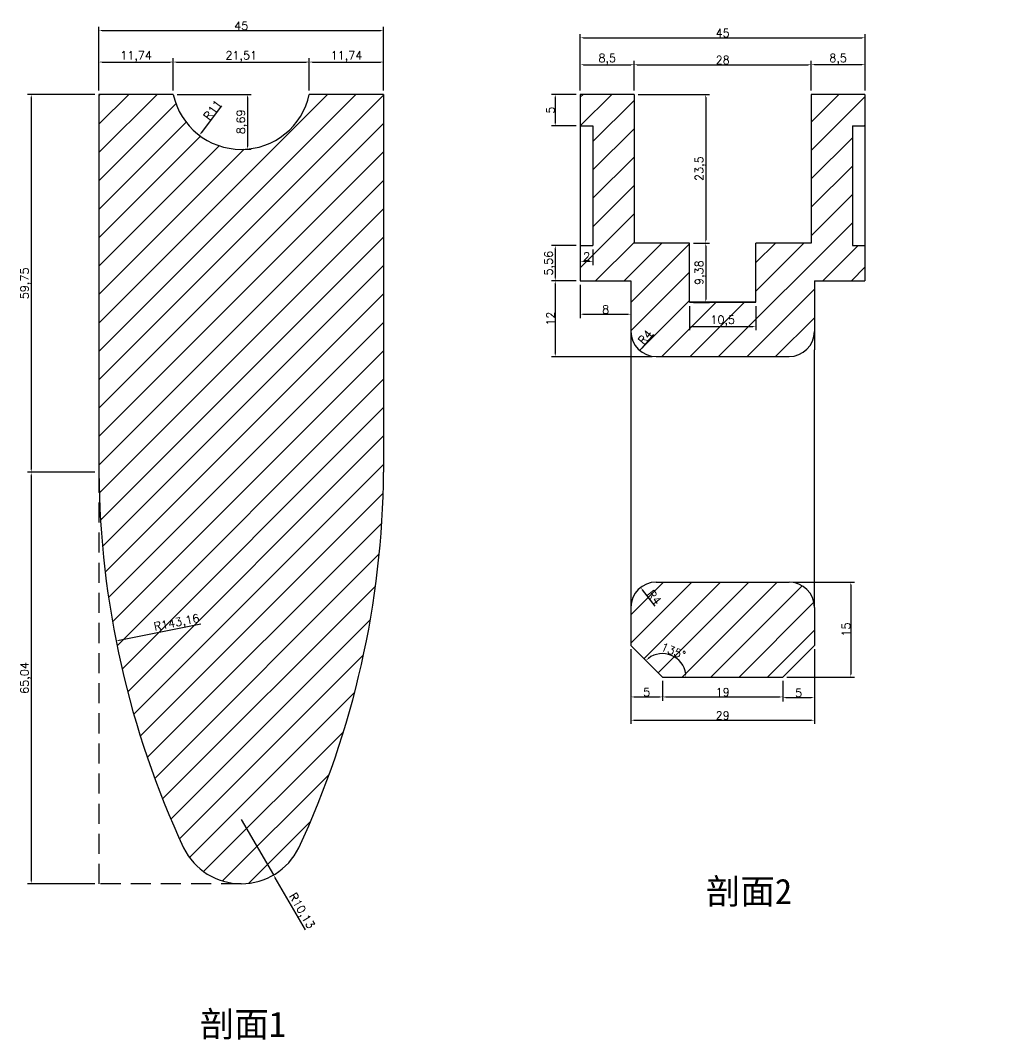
# Model space of a CAD drawing. Header units: millimetres. Extents: x 6817 to 10425, y -2870 to -164.
# Drawn here: x 7580 to 7735.5, y -2850.3 to -2689.2 of the extents above; entities that cross this region are included whole.
import ezdxf

# ---------------------------------------------------------------- set-up
doc = ezdxf.new("R2010")
doc.units = ezdxf.units.MM
doc.linetypes.add('HIDDEN', pattern=[9.525, 6.35, -3.175])
doc.layers.add('图层2', color=108, linetype='Continuous')
doc.styles.get("Standard").update_dxf_attribs({"font": 'txt', "bigfont": 'gbcbig.shx'})
doc.dimstyles.new('ISO-25', dxfattribs={"dimtxt": 1, "dimasz": 0.5, "dimexe": 0.6, "dimexo": 0.625, "dimgap": 0.1, "dimtad": 1, "dimtxsty": 'Standard', "dimcen": 2.5, "dimadec": 0, "dimazin": 0, "dimtfac": 1, "dimtmove": 0, "dimatfit": 3, "dimfxl": 1, "dimarcsym": 0})
pattern_1 = [(45, (0, -33.572), (-2.245064, 2.245064), [])]

# ---------------------------------------------------------------- blocks, each defined once
blk = doc.blocks.new('*D1460')
at = {"layer": 'Defpoints', "color": 0, "linetype": 'ByBlock', "transparency": 16777216}
for p in [(7676.47, -2788.02), (7684.08, -2790.4), (7681.47, -2793.02), (7681.47, -2793.02), (7700.47, -2793.02)]:
    blk.add_point(p, dxfattribs=at)
at = {"layer": '图层2', "color": 0, "linetype": 'ByBlock', "transparency": 16777216}
blk.add_arc((7681.47, -2793.02), 3.7, 7.7496, 127.2504, dxfattribs=at)
for points in [[(7679.28, -2790.14), (7679.17, -2790.01), (7678.85, -2790.4)], [(7685.21, -2792.52), (7685.05, -2792.53), (7685.16, -2793.02)]]:
    blk.add_solid(points, dxfattribs=at)
at = {"layer": '图层2', "color": 0, "linetype": 'ByBlock', "transparency": 16777216, "insert": (7683.17, -2788.91), "char_height": 1.3, "attachment_point": 5, "rotation": 337.5}
blk.add_mtext('135°', dxfattribs=at)
blk = doc.blocks.new('*D1461')
at = {"layer": 'Defpoints', "color": 0, "linetype": 'ByBlock', "transparency": 16777216}
for p in [(7676.97, -2696.23), (7668.47, -2700.91), (7676.97, -2700.91)]:
    blk.add_point(p, dxfattribs=at)
at = {"layer": '图层2', "color": 0, "linetype": 'ByBlock', "lineweight": -2, "transparency": 16777216}
for p, q in [((7668.47, -2700.29), (7668.47, -2695.63)), ((7676.97, -2700.29), (7676.97, -2695.63)), ((7668.97, -2696.23), (7676.47, -2696.23))]:
    blk.add_line(p, q, dxfattribs=at)
at = {"layer": '图层2', "color": 0, "linetype": 'ByBlock', "transparency": 16777216}
for points in [[(7668.97, -2696.15), (7668.97, -2696.31), (7668.47, -2696.23)], [(7676.47, -2696.15), (7676.47, -2696.31), (7676.97, -2696.23)]]:
    blk.add_solid(points, dxfattribs=at)
at = {"layer": '图层2', "color": 0, "linetype": 'ByBlock', "transparency": 16777216, "insert": (7672.72, -2695.37), "char_height": 1.3, "attachment_point": 5}
blk.add_mtext('8,5', dxfattribs=at)
blk = doc.blocks.new('*D1462')
at = {"layer": 'Defpoints', "color": 0, "linetype": 'ByBlock', "transparency": 16777216}
for p in [(7704.97, -2696.23), (7676.97, -2700.91), (7704.97, -2700.91)]:
    blk.add_point(p, dxfattribs=at)
at = {"layer": '图层2', "color": 0, "linetype": 'ByBlock', "lineweight": -2, "transparency": 16777216}
for p, q in [((7676.97, -2700.29), (7676.97, -2695.63)), ((7704.97, -2700.29), (7704.97, -2695.63)), ((7677.47, -2696.23), (7704.47, -2696.23))]:
    blk.add_line(p, q, dxfattribs=at)
at = {"layer": '图层2', "color": 0, "linetype": 'ByBlock', "transparency": 16777216}
for points in [[(7677.47, -2696.15), (7677.47, -2696.31), (7676.97, -2696.23)], [(7704.47, -2696.15), (7704.47, -2696.31), (7704.97, -2696.23)]]:
    blk.add_solid(points, dxfattribs=at)
at = {"layer": '图层2', "color": 0, "linetype": 'ByBlock', "transparency": 16777216, "insert": (7690.97, -2695.48), "char_height": 1.3, "attachment_point": 5}
blk.add_mtext('28', dxfattribs=at)
blk = doc.blocks.new('*D1463')
at = {"layer": 'Defpoints', "color": 0, "linetype": 'ByBlock', "transparency": 16777216}
for p in [(7713.47, -2696.21), (7704.97, -2700.29), (7713.47, -2700.91)]:
    blk.add_point(p, dxfattribs=at)
at = {"layer": '图层2', "color": 0, "linetype": 'ByBlock', "lineweight": -2, "transparency": 16777216}
for p, q in [((7704.97, -2699.66), (7704.97, -2695.61)), ((7713.47, -2700.29), (7713.47, -2695.61)), ((7705.47, -2696.21), (7712.97, -2696.21))]:
    blk.add_line(p, q, dxfattribs=at)
at = {"layer": '图层2', "color": 0, "linetype": 'ByBlock', "transparency": 16777216}
for points in [[(7705.47, -2696.13), (7705.47, -2696.3), (7704.97, -2696.21)], [(7712.97, -2696.13), (7712.97, -2696.3), (7713.47, -2696.21)]]:
    blk.add_solid(points, dxfattribs=at)
at = {"layer": '图层2', "color": 0, "linetype": 'ByBlock', "transparency": 16777216, "insert": (7709.22, -2695.36), "char_height": 1.3, "attachment_point": 5}
blk.add_mtext('8,5', dxfattribs=at)
blk = doc.blocks.new('*D1464')
at = {"layer": 'Defpoints', "color": 0, "linetype": 'ByBlock', "transparency": 16777216}
for p in [(7713.47, -2691.97), (7668.47, -2700.91), (7713.47, -2700.91)]:
    blk.add_point(p, dxfattribs=at)
at = {"layer": '图层2', "color": 0, "linetype": 'ByBlock', "lineweight": -2, "transparency": 16777216}
for p, q in [((7668.47, -2700.29), (7668.47, -2691.37)), ((7668.97, -2691.97), (7712.97, -2691.97)), ((7713.47, -2700.29), (7713.47, -2691.37))]:
    blk.add_line(p, q, dxfattribs=at)
at = {"layer": '图层2', "color": 0, "linetype": 'ByBlock', "transparency": 16777216}
for points in [[(7668.97, -2691.88), (7668.97, -2692.05), (7668.47, -2691.97)], [(7712.97, -2691.88), (7712.97, -2692.05), (7713.47, -2691.97)]]:
    blk.add_solid(points, dxfattribs=at)
at = {"layer": '图层2', "color": 0, "linetype": 'ByBlock', "transparency": 16777216, "insert": (7690.97, -2691.22), "char_height": 1.3, "attachment_point": 5}
blk.add_mtext('45', dxfattribs=at)
blk = doc.blocks.new('*D1465')
at = {"layer": 'Defpoints', "color": 0, "linetype": 'ByBlock', "transparency": 16777216}
for p in [(7668.47, -2700.91), (7664.51, -2705.91), (7668.47, -2705.91)]:
    blk.add_point(p, dxfattribs=at)
at = {"layer": '图层2', "color": 0, "linetype": 'ByBlock', "lineweight": -2, "transparency": 16777216}
for p, q in [((7667.84, -2700.91), (7663.91, -2700.91)), ((7664.51, -2701.41), (7664.51, -2705.41)), ((7667.84, -2705.91), (7663.91, -2705.91))]:
    blk.add_line(p, q, dxfattribs=at)
at = {"layer": '图层2', "color": 0, "linetype": 'ByBlock', "transparency": 16777216}
for points in [[(7664.42, -2701.41), (7664.59, -2701.41), (7664.51, -2700.91)], [(7664.42, -2705.41), (7664.59, -2705.41), (7664.51, -2705.91)]]:
    blk.add_solid(points, dxfattribs=at)
at = {"layer": '图层2', "color": 0, "linetype": 'ByBlock', "transparency": 16777216, "insert": (7663.76, -2703.41), "char_height": 1.3, "attachment_point": 5, "rotation": 90}
blk.add_mtext('5', dxfattribs=at)
blk = doc.blocks.new('*D1466')
at = {"layer": 'Defpoints', "color": 0, "linetype": 'ByBlock', "transparency": 16777216}
for p in [(7668.47, -2724.82), (7664.51, -2730.38), (7668.47, -2730.38)]:
    blk.add_point(p, dxfattribs=at)
at = {"layer": '图层2', "color": 0, "linetype": 'ByBlock', "lineweight": -2, "transparency": 16777216}
for p, q in [((7667.84, -2724.82), (7663.91, -2724.82)), ((7664.51, -2725.32), (7664.51, -2729.88)), ((7667.84, -2730.38), (7663.91, -2730.38))]:
    blk.add_line(p, q, dxfattribs=at)
at = {"layer": '图层2', "color": 0, "linetype": 'ByBlock', "transparency": 16777216}
for points in [[(7664.42, -2725.32), (7664.59, -2725.32), (7664.51, -2724.82)], [(7664.42, -2729.88), (7664.59, -2729.88), (7664.51, -2730.38)]]:
    blk.add_solid(points, dxfattribs=at)
at = {"layer": '图层2', "color": 0, "linetype": 'ByBlock', "transparency": 16777216, "insert": (7663.65, -2727.6), "char_height": 1.3, "attachment_point": 5, "rotation": 90}
blk.add_mtext('5,56', dxfattribs=at)
blk = doc.blocks.new('*D1467')
at = {"layer": 'Defpoints', "color": 0, "linetype": 'ByBlock', "transparency": 16777216}
for p in [(7668.47, -2724.82), (7670.47, -2724.82), (7670.47, -2727.3)]:
    blk.add_point(p, dxfattribs=at)
at = {"layer": '图层2', "color": 0, "linetype": 'ByBlock', "lineweight": -2, "transparency": 16777216}
for p, q in [((7668.47, -2725.44), (7668.47, -2727.9)), ((7670.47, -2725.44), (7670.47, -2727.9)), ((7668.97, -2727.3), (7669.97, -2727.3))]:
    blk.add_line(p, q, dxfattribs=at)
at = {"layer": '图层2', "color": 0, "linetype": 'ByBlock', "transparency": 16777216}
for points in [[(7668.97, -2727.22), (7668.97, -2727.38), (7668.47, -2727.3)], [(7669.97, -2727.22), (7669.97, -2727.38), (7670.47, -2727.3)]]:
    blk.add_solid(points, dxfattribs=at)
at = {"layer": '图层2', "color": 0, "linetype": 'ByBlock', "transparency": 16777216, "insert": (7669.47, -2726.55), "char_height": 1.3, "attachment_point": 5}
blk.add_mtext('2', dxfattribs=at)
blk = doc.blocks.new('*D1468')
at = {"layer": 'Defpoints', "color": 0, "linetype": 'ByBlock', "transparency": 16777216}
for p in [(7668.47, -2730.38), (7676.47, -2730.38), (7676.47, -2735.67)]:
    blk.add_point(p, dxfattribs=at)
at = {"layer": '图层2', "color": 0, "linetype": 'ByBlock', "lineweight": -2, "transparency": 16777216}
for p, q in [((7668.47, -2731), (7668.47, -2736.27)), ((7676.47, -2731), (7676.47, -2736.27)), ((7668.97, -2735.67), (7675.97, -2735.67))]:
    blk.add_line(p, q, dxfattribs=at)
at = {"layer": '图层2', "color": 0, "linetype": 'ByBlock', "transparency": 16777216}
for points in [[(7668.97, -2735.58), (7668.97, -2735.75), (7668.47, -2735.67)], [(7675.97, -2735.58), (7675.97, -2735.75), (7676.47, -2735.67)]]:
    blk.add_solid(points, dxfattribs=at)
at = {"layer": '图层2', "color": 0, "linetype": 'ByBlock', "transparency": 16777216, "insert": (7672.47, -2734.92), "char_height": 1.3, "attachment_point": 5}
blk.add_mtext('8', dxfattribs=at)
blk = doc.blocks.new('*D1469')
at = {"layer": 'Defpoints', "color": 0, "linetype": 'ByBlock', "transparency": 16777216}
for p in [(7676.97, -2700.91), (7685.72, -2724.41), (7688.3, -2724.41)]:
    blk.add_point(p, dxfattribs=at)
at = {"layer": '图层2', "color": 0, "linetype": 'ByBlock', "lineweight": -2, "transparency": 16777216}
for p, q in [((7677.59, -2700.91), (7688.9, -2700.91)), ((7688.3, -2701.41), (7688.3, -2723.91)), ((7686.34, -2724.41), (7688.9, -2724.41))]:
    blk.add_line(p, q, dxfattribs=at)
at = {"layer": '图层2', "color": 0, "linetype": 'ByBlock', "transparency": 16777216}
for points in [[(7688.22, -2701.41), (7688.38, -2701.41), (7688.3, -2700.91)], [(7688.22, -2723.91), (7688.38, -2723.91), (7688.3, -2724.41)]]:
    blk.add_solid(points, dxfattribs=at)
at = {"layer": '图层2', "color": 0, "linetype": 'ByBlock', "transparency": 16777216, "insert": (7687.44, -2712.66), "char_height": 1.3, "attachment_point": 5, "rotation": 90}
blk.add_mtext('23,5', dxfattribs=at)
blk = doc.blocks.new('*D1470')
at = {"layer": 'Defpoints', "color": 0, "linetype": 'ByBlock', "transparency": 16777216}
for p in [(7685.72, -2724.41), (7685.72, -2733.79), (7688.3, -2733.79)]:
    blk.add_point(p, dxfattribs=at)
at = {"layer": '图层2', "color": 0, "linetype": 'ByBlock', "lineweight": -2, "transparency": 16777216}
for p, q in [((7686.34, -2724.41), (7688.9, -2724.41)), ((7688.3, -2724.91), (7688.3, -2733.29)), ((7686.34, -2733.79), (7688.9, -2733.79))]:
    blk.add_line(p, q, dxfattribs=at)
at = {"layer": '图层2', "color": 0, "linetype": 'ByBlock', "transparency": 16777216}
for points in [[(7688.22, -2724.91), (7688.38, -2724.91), (7688.3, -2724.41)], [(7688.22, -2733.29), (7688.38, -2733.29), (7688.3, -2733.79)]]:
    blk.add_solid(points, dxfattribs=at)
at = {"layer": '图层2', "color": 0, "linetype": 'ByBlock', "transparency": 16777216, "insert": (7687.44, -2729.1), "char_height": 1.3, "attachment_point": 5, "rotation": 90}
blk.add_mtext('9,38', dxfattribs=at)
blk = doc.blocks.new('*D1471')
at = {"layer": 'Defpoints', "color": 0, "linetype": 'ByBlock', "transparency": 16777216}
for p in [(7685.72, -2733.79), (7696.22, -2733.79), (7696.22, -2737.6)]:
    blk.add_point(p, dxfattribs=at)
at = {"layer": '图层2', "color": 0, "linetype": 'ByBlock', "lineweight": -2, "transparency": 16777216}
for p, q in [((7685.72, -2734.41), (7685.72, -2738.2)), ((7696.22, -2734.41), (7696.22, -2738.2)), ((7686.22, -2737.6), (7695.72, -2737.6))]:
    blk.add_line(p, q, dxfattribs=at)
at = {"layer": '图层2', "color": 0, "linetype": 'ByBlock', "transparency": 16777216}
for points in [[(7686.22, -2737.52), (7686.22, -2737.68), (7685.72, -2737.6)], [(7695.72, -2737.52), (7695.72, -2737.68), (7696.22, -2737.6)]]:
    blk.add_solid(points, dxfattribs=at)
at = {"layer": '图层2', "color": 0, "linetype": 'ByBlock', "transparency": 16777216, "insert": (7690.97, -2736.74), "char_height": 1.3, "attachment_point": 5}
blk.add_mtext('10,5', dxfattribs=at)
blk = doc.blocks.new('*D1472')
at = {"layer": 'Defpoints', "color": 0, "linetype": 'ByBlock', "transparency": 16777216}
for p in [(7701.47, -2778.02), (7700.47, -2793.02), (7711.23, -2793.02)]:
    blk.add_point(p, dxfattribs=at)
at = {"layer": '图层2', "color": 0, "linetype": 'ByBlock', "lineweight": -2, "transparency": 16777216}
for p, q in [((7702.09, -2778.02), (7711.83, -2778.02)), ((7711.23, -2778.52), (7711.23, -2792.52)), ((7701.09, -2793.02), (7711.83, -2793.02))]:
    blk.add_line(p, q, dxfattribs=at)
at = {"layer": '图层2', "color": 0, "linetype": 'ByBlock', "transparency": 16777216}
for points in [[(7711.14, -2778.52), (7711.31, -2778.52), (7711.23, -2778.02)], [(7711.14, -2792.52), (7711.31, -2792.52), (7711.23, -2793.02)]]:
    blk.add_solid(points, dxfattribs=at)
at = {"layer": '图层2', "color": 0, "linetype": 'ByBlock', "transparency": 16777216, "insert": (7710.48, -2785.52), "char_height": 1.3, "attachment_point": 5, "rotation": 90}
blk.add_mtext('15', dxfattribs=at)
blk = doc.blocks.new('*D1473')
at = {"layer": 'Defpoints', "color": 0, "linetype": 'ByBlock', "transparency": 16777216}
for p in [(7705.47, -2788.02), (7700.47, -2793.02), (7705.47, -2796.28)]:
    blk.add_point(p, dxfattribs=at)
at = {"layer": '图层2', "color": 0, "linetype": 'ByBlock', "lineweight": -2, "transparency": 16777216}
for p, q in [((7705.47, -2788.64), (7705.47, -2796.88)), ((7700.47, -2793.64), (7700.47, -2796.88)), ((7700.97, -2796.28), (7704.97, -2796.28))]:
    blk.add_line(p, q, dxfattribs=at)
at = {"layer": '图层2', "color": 0, "linetype": 'ByBlock', "transparency": 16777216}
for points in [[(7700.97, -2796.19), (7700.97, -2796.36), (7700.47, -2796.28)], [(7704.97, -2796.19), (7704.97, -2796.36), (7705.47, -2796.28)]]:
    blk.add_solid(points, dxfattribs=at)
at = {"layer": '图层2', "color": 0, "linetype": 'ByBlock', "transparency": 16777216, "insert": (7702.97, -2795.53), "char_height": 1.3, "attachment_point": 5}
blk.add_mtext('5', dxfattribs=at)
blk = doc.blocks.new('*D1474')
at = {"layer": 'Defpoints', "color": 0, "linetype": 'ByBlock', "transparency": 16777216}
for p in [(7676.47, -2788.02), (7705.47, -2788.02), (7705.47, -2799.85)]:
    blk.add_point(p, dxfattribs=at)
at = {"layer": '图层2', "color": 0, "linetype": 'ByBlock', "lineweight": -2, "transparency": 16777216}
for p, q in [((7676.47, -2788.64), (7676.47, -2800.45)), ((7705.47, -2788.64), (7705.47, -2800.45)), ((7676.97, -2799.85), (7704.97, -2799.85))]:
    blk.add_line(p, q, dxfattribs=at)
at = {"layer": '图层2', "color": 0, "linetype": 'ByBlock', "transparency": 16777216}
for points in [[(7676.97, -2799.77), (7676.97, -2799.93), (7676.47, -2799.85)], [(7704.97, -2799.77), (7704.97, -2799.93), (7705.47, -2799.85)]]:
    blk.add_solid(points, dxfattribs=at)
at = {"layer": '图层2', "color": 0, "linetype": 'ByBlock', "transparency": 16777216, "insert": (7690.97, -2799.1), "char_height": 1.3, "attachment_point": 5}
blk.add_mtext('29', dxfattribs=at)
blk = doc.blocks.new('*D1475')
at = {"layer": 'Defpoints', "color": 0, "linetype": 'ByBlock', "transparency": 16777216}
for p in [(7676.47, -2788.02), (7681.47, -2793.02), (7681.47, -2796.17)]:
    blk.add_point(p, dxfattribs=at)
at = {"layer": '图层2', "color": 0, "linetype": 'ByBlock', "lineweight": -2, "transparency": 16777216}
for p, q in [((7676.47, -2788.64), (7676.47, -2796.77)), ((7681.47, -2793.64), (7681.47, -2796.77)), ((7676.97, -2796.17), (7680.97, -2796.17))]:
    blk.add_line(p, q, dxfattribs=at)
at = {"layer": '图层2', "color": 0, "linetype": 'ByBlock', "transparency": 16777216}
for points in [[(7676.97, -2796.09), (7676.97, -2796.26), (7676.47, -2796.17)], [(7680.97, -2796.09), (7680.97, -2796.26), (7681.47, -2796.17)]]:
    blk.add_solid(points, dxfattribs=at)
at = {"layer": '图层2', "color": 0, "linetype": 'ByBlock', "transparency": 16777216, "insert": (7678.97, -2795.42), "char_height": 1.3, "attachment_point": 5}
blk.add_mtext('5', dxfattribs=at)
blk = doc.blocks.new('*D1476')
at = {"layer": 'Defpoints', "color": 0, "linetype": 'ByBlock', "transparency": 16777216}
for p in [(7681.47, -2793.02), (7700.47, -2793.02), (7700.47, -2796.17)]:
    blk.add_point(p, dxfattribs=at)
at = {"layer": '图层2', "color": 0, "linetype": 'ByBlock', "lineweight": -2, "transparency": 16777216}
for p, q in [((7681.47, -2793.64), (7681.47, -2796.77)), ((7700.47, -2793.64), (7700.47, -2796.77)), ((7681.97, -2796.17), (7699.97, -2796.17))]:
    blk.add_line(p, q, dxfattribs=at)
at = {"layer": '图层2', "color": 0, "linetype": 'ByBlock', "transparency": 16777216}
for points in [[(7681.97, -2796.09), (7681.97, -2796.26), (7681.47, -2796.17)], [(7699.97, -2796.09), (7699.97, -2796.26), (7700.47, -2796.17)]]:
    blk.add_solid(points, dxfattribs=at)
at = {"layer": '图层2', "color": 0, "linetype": 'ByBlock', "transparency": 16777216, "insert": (7690.97, -2795.42), "char_height": 1.3, "attachment_point": 5}
blk.add_mtext('19', dxfattribs=at)
blk = doc.blocks.new('*D1477')
at = {"layer": 'Defpoints', "color": 0, "linetype": 'ByBlock', "transparency": 16777216}
for p in [(7678, -2778.87), (7680.47, -2782.02)]:
    blk.add_point(p, dxfattribs=at)
at = {"layer": '图层2', "color": 0, "linetype": 'ByBlock', "lineweight": -2, "transparency": 16777216}
blk.add_line((7680.31, -2781.82), (7678.31, -2779.26), dxfattribs=at)
at = {"layer": '图层2', "color": 0, "linetype": 'ByBlock', "transparency": 16777216}
blk.add_solid([(7678.37, -2779.21), (7678.24, -2779.31), (7678, -2778.87)], dxfattribs=at)
at = {"layer": '图层2', "color": 0, "linetype": 'ByBlock', "transparency": 16777216, "insert": (7680.17, -2780.43), "char_height": 1.3, "attachment_point": 5, "rotation": 308.0251}
blk.add_mtext('R4', dxfattribs=at)
blk = doc.blocks.new('*D1478')
at = {"layer": 'Defpoints', "color": 0, "linetype": 'ByBlock', "transparency": 16777216}
for p in [(7680.47, -2738.38), (7677.88, -2741.43)]:
    blk.add_point(p, dxfattribs=at)
at = {"layer": '图层2', "color": 0, "linetype": 'ByBlock', "lineweight": -2, "transparency": 16777216}
blk.add_line((7680.06, -2738.86), (7678.21, -2741.05), dxfattribs=at)
at = {"layer": '图层2', "color": 0, "linetype": 'ByBlock', "transparency": 16777216}
blk.add_solid([(7678.14, -2741), (7678.27, -2741.1), (7677.88, -2741.43)], dxfattribs=at)
at = {"layer": '图层2', "color": 0, "linetype": 'ByBlock', "transparency": 16777216, "insert": (7678.72, -2739.28), "char_height": 1.3, "attachment_point": 5, "rotation": 49.8236}
blk.add_mtext('R4', dxfattribs=at)
blk = doc.blocks.new('*D1481')
at = {"layer": 'Defpoints', "color": 0, "linetype": 'ByBlock', "transparency": 16777216}
for p in [(7668.47, -2730.38), (7664.51, -2742.38), (7680.47, -2742.38)]:
    blk.add_point(p, dxfattribs=at)
at = {"layer": '图层2', "color": 0, "linetype": 'ByBlock', "lineweight": -2, "transparency": 16777216}
for p, q in [((7667.84, -2730.38), (7663.91, -2730.38)), ((7664.51, -2730.88), (7664.51, -2741.88)), ((7679.84, -2742.38), (7663.91, -2742.38))]:
    blk.add_line(p, q, dxfattribs=at)
at = {"layer": '图层2', "color": 0, "linetype": 'ByBlock', "transparency": 16777216}
for points in [[(7664.42, -2730.88), (7664.59, -2730.88), (7664.51, -2730.38)], [(7664.42, -2741.88), (7664.59, -2741.88), (7664.51, -2742.38)]]:
    blk.add_solid(points, dxfattribs=at)
at = {"layer": '图层2', "color": 0, "linetype": 'ByBlock', "transparency": 16777216, "insert": (7663.76, -2736.38), "char_height": 1.3, "attachment_point": 5, "rotation": 90}
blk.add_mtext('12', dxfattribs=at)
blk = doc.blocks.new('*D1502')
at = {"layer": 'Defpoints', "color": 0, "linetype": 'ByBlock', "transparency": 16777216}
for p in [(7604.12, -2700.91), (7614.88, -2709.6), (7615.87, -2709.6)]:
    blk.add_point(p, dxfattribs=at)
at = {"layer": '图层2', "color": 0, "linetype": 'ByBlock', "lineweight": -2, "transparency": 16777216}
for p, q in [((7604.75, -2700.91), (7616.47, -2700.91)), ((7615.87, -2701.41), (7615.87, -2709.1)), ((7615.5, -2709.6), (7616.47, -2709.6))]:
    blk.add_line(p, q, dxfattribs=at)
at = {"layer": '图层2', "color": 0, "linetype": 'ByBlock', "transparency": 16777216}
for points in [[(7615.78, -2701.41), (7615.95, -2701.41), (7615.87, -2700.91)], [(7615.78, -2709.1), (7615.95, -2709.1), (7615.87, -2709.6)]]:
    blk.add_solid(points, dxfattribs=at)
at = {"layer": '图层2', "color": 0, "linetype": 'ByBlock', "transparency": 16777216, "insert": (7615.01, -2705.26), "char_height": 1.3, "attachment_point": 5, "rotation": 90}
blk.add_mtext('8,69', dxfattribs=at)
blk = doc.blocks.new('*D1503')
at = {"layer": 'Defpoints', "color": 0, "linetype": 'ByBlock', "transparency": 16777216}
for p in [(7604.12, -2695.8), (7592.38, -2700.91), (7604.12, -2700.91)]:
    blk.add_point(p, dxfattribs=at)
at = {"layer": '图层2', "color": 0, "linetype": 'ByBlock', "lineweight": -2, "transparency": 16777216}
for p, q in [((7592.38, -2700.29), (7592.38, -2695.2)), ((7604.12, -2700.29), (7604.12, -2695.2)), ((7592.88, -2695.8), (7603.62, -2695.8))]:
    blk.add_line(p, q, dxfattribs=at)
at = {"layer": '图层2', "color": 0, "linetype": 'ByBlock', "transparency": 16777216}
for points in [[(7592.88, -2695.72), (7592.88, -2695.89), (7592.38, -2695.8)], [(7603.62, -2695.72), (7603.62, -2695.89), (7604.12, -2695.8)]]:
    blk.add_solid(points, dxfattribs=at)
at = {"layer": '图层2', "color": 0, "linetype": 'ByBlock', "transparency": 16777216, "insert": (7598.25, -2694.94), "char_height": 1.3, "attachment_point": 5}
blk.add_mtext('11,74', dxfattribs=at)
blk = doc.blocks.new('*D1504')
at = {"layer": 'Defpoints', "color": 0, "linetype": 'ByBlock', "transparency": 16777216}
for p in [(7637.38, -2695.8), (7625.63, -2700.91), (7637.38, -2700.91)]:
    blk.add_point(p, dxfattribs=at)
at = {"layer": '图层2', "color": 0, "linetype": 'ByBlock', "lineweight": -2, "transparency": 16777216}
for p, q in [((7625.63, -2700.29), (7625.63, -2695.2)), ((7637.38, -2700.29), (7637.38, -2695.2)), ((7626.13, -2695.8), (7636.88, -2695.8))]:
    blk.add_line(p, q, dxfattribs=at)
at = {"layer": '图层2', "color": 0, "linetype": 'ByBlock', "transparency": 16777216}
for points in [[(7626.13, -2695.72), (7626.13, -2695.89), (7625.63, -2695.8)], [(7636.88, -2695.72), (7636.88, -2695.89), (7637.38, -2695.8)]]:
    blk.add_solid(points, dxfattribs=at)
at = {"layer": '图层2', "color": 0, "linetype": 'ByBlock', "transparency": 16777216, "insert": (7631.51, -2694.94), "char_height": 1.3, "attachment_point": 5}
blk.add_mtext('11,74', dxfattribs=at)
blk = doc.blocks.new('*D1505')
at = {"layer": 'Defpoints', "color": 0, "linetype": 'ByBlock', "transparency": 16777216}
for p in [(7625.63, -2695.8), (7604.12, -2700.91), (7625.63, -2700.91)]:
    blk.add_point(p, dxfattribs=at)
at = {"layer": '图层2', "color": 0, "linetype": 'ByBlock', "lineweight": -2, "transparency": 16777216}
for p, q in [((7604.12, -2700.29), (7604.12, -2695.2)), ((7625.63, -2700.29), (7625.63, -2695.2)), ((7604.62, -2695.8), (7625.13, -2695.8))]:
    blk.add_line(p, q, dxfattribs=at)
at = {"layer": '图层2', "color": 0, "linetype": 'ByBlock', "transparency": 16777216}
for points in [[(7604.62, -2695.72), (7604.62, -2695.89), (7604.12, -2695.8)], [(7625.13, -2695.72), (7625.13, -2695.89), (7625.63, -2695.8)]]:
    blk.add_solid(points, dxfattribs=at)
at = {"layer": '图层2', "color": 0, "linetype": 'ByBlock', "transparency": 16777216, "insert": (7614.88, -2694.94), "char_height": 1.3, "attachment_point": 5}
blk.add_mtext('21,51', dxfattribs=at)
blk = doc.blocks.new('*D1506')
at = {"layer": 'Defpoints', "color": 0, "linetype": 'ByBlock', "transparency": 16777216}
for p in [(7592.38, -2700.91), (7581.68, -2760.66), (7592.38, -2760.66)]:
    blk.add_point(p, dxfattribs=at)
at = {"layer": '图层2', "color": 0, "linetype": 'ByBlock', "lineweight": -2, "transparency": 16777216}
for p, q in [((7591.75, -2700.91), (7581.08, -2700.91)), ((7581.68, -2701.41), (7581.68, -2760.16)), ((7591.75, -2760.66), (7581.08, -2760.66))]:
    blk.add_line(p, q, dxfattribs=at)
at = {"layer": '图层2', "color": 0, "linetype": 'ByBlock', "transparency": 16777216}
for points in [[(7581.6, -2701.41), (7581.77, -2701.41), (7581.68, -2700.91)], [(7581.6, -2760.16), (7581.77, -2760.16), (7581.68, -2760.66)]]:
    blk.add_solid(points, dxfattribs=at)
at = {"layer": '图层2', "color": 0, "linetype": 'ByBlock', "transparency": 16777216, "insert": (7580.82, -2730.79), "char_height": 1.3, "attachment_point": 5, "rotation": 90}
blk.add_mtext('59,75', dxfattribs=at)
blk = doc.blocks.new('*D1507')
at = {"layer": 'Defpoints', "color": 0, "linetype": 'ByBlock', "transparency": 16777216}
for p in [(7591.75, -2760.66), (7581.68, -2825.7), (7592.38, -2825.7)]:
    blk.add_point(p, dxfattribs=at)
at = {"layer": '图层2', "color": 0, "linetype": 'ByBlock', "lineweight": -2, "transparency": 16777216}
for p, q in [((7591.13, -2760.66), (7581.08, -2760.66)), ((7581.68, -2761.16), (7581.68, -2825.2)), ((7591.75, -2825.7), (7581.08, -2825.7))]:
    blk.add_line(p, q, dxfattribs=at)
at = {"layer": '图层2', "color": 0, "linetype": 'ByBlock', "transparency": 16777216}
for points in [[(7581.6, -2761.16), (7581.77, -2761.16), (7581.68, -2760.66)], [(7581.6, -2825.2), (7581.77, -2825.2), (7581.68, -2825.7)]]:
    blk.add_solid(points, dxfattribs=at)
at = {"layer": '图层2', "color": 0, "linetype": 'ByBlock', "transparency": 16777216, "insert": (7580.82, -2793.18), "char_height": 1.3, "attachment_point": 5, "rotation": 90}
blk.add_mtext('65,04', dxfattribs=at)
blk = doc.blocks.new('*D1508')
at = {"layer": 'Defpoints', "color": 0, "linetype": 'ByBlock', "transparency": 16777216}
for p in [(7614.88, -2698.6), (7608.25, -2707.38)]:
    blk.add_point(p, dxfattribs=at)
at = {"layer": '图层2', "color": 0, "linetype": 'ByBlock', "lineweight": -2, "transparency": 16777216}
blk.add_line((7611.78, -2702.71), (7608.55, -2706.98), dxfattribs=at)
at = {"layer": '图层2', "color": 0, "linetype": 'ByBlock', "transparency": 16777216}
blk.add_solid([(7608.48, -2706.93), (7608.62, -2707.03), (7608.25, -2707.38)], dxfattribs=at)
at = {"layer": '图层2', "color": 0, "linetype": 'ByBlock', "transparency": 16777216, "insert": (7610.34, -2703.37), "char_height": 1.3, "attachment_point": 5, "rotation": 52.9445}
blk.add_mtext('R11', dxfattribs=at)
blk = doc.blocks.new('*D1509')
at = {"layer": 'Defpoints', "color": 0, "linetype": 'ByBlock', "transparency": 16777216}
for p in [(7735.53, -2759.54), (7595.1, -2787.34)]:
    blk.add_point(p, dxfattribs=at)
at = {"layer": '图层2', "color": 0, "linetype": 'ByBlock', "lineweight": -2, "transparency": 16777216}
blk.add_line((7608.47, -2784.69), (7595.59, -2787.24), dxfattribs=at)
at = {"layer": '图层2', "color": 0, "linetype": 'ByBlock', "transparency": 16777216}
blk.add_solid([(7595.57, -2787.16), (7595.6, -2787.32), (7595.1, -2787.34)], dxfattribs=at)
at = {"layer": '图层2', "color": 0, "linetype": 'ByBlock', "transparency": 16777216, "insert": (7604.7, -2784.56), "char_height": 1.3, "attachment_point": 5, "rotation": 11.1947}
blk.add_mtext('R143,16', dxfattribs=at)
blk = doc.blocks.new('*D1510')
at = {"layer": 'Defpoints', "color": 0, "linetype": 'ByBlock', "transparency": 16777216}
for p in [(7614.88, -2815.57), (7619.98, -2824.32)]:
    blk.add_point(p, dxfattribs=at)
at = {"layer": '图层2', "color": 0, "linetype": 'ByBlock', "lineweight": -2, "transparency": 16777216}
for p, q in [((7614.88, -2815.57), (7619.98, -2824.32)), ((7625.05, -2833.01), (7620.23, -2824.76))]:
    blk.add_line(p, q, dxfattribs=at)
at = {"layer": '图层2', "color": 0, "linetype": 'ByBlock', "transparency": 16777216}
blk.add_solid([(7620.31, -2824.71), (7620.16, -2824.8), (7619.98, -2824.32)], dxfattribs=at)
at = {"layer": '图层2', "color": 0, "linetype": 'ByBlock', "transparency": 16777216, "insert": (7624.32, -2830.06), "char_height": 1.3, "attachment_point": 5, "rotation": 300.2494}
blk.add_mtext('R10,13', dxfattribs=at)
blk = doc.blocks.new('*D1511')
at = {"layer": 'Defpoints', "color": 0, "linetype": 'ByBlock', "transparency": 16777216}
for p in [(7637.38, -2690.82), (7592.38, -2700.91), (7637.38, -2700.91)]:
    blk.add_point(p, dxfattribs=at)
at = {"layer": '图层2', "color": 0, "linetype": 'ByBlock', "lineweight": -2, "transparency": 16777216}
for p, q in [((7592.38, -2700.29), (7592.38, -2690.22)), ((7592.88, -2690.82), (7636.88, -2690.82)), ((7637.38, -2700.29), (7637.38, -2690.22))]:
    blk.add_line(p, q, dxfattribs=at)
at = {"layer": '图层2', "color": 0, "linetype": 'ByBlock', "transparency": 16777216}
for points in [[(7592.88, -2690.74), (7592.88, -2690.9), (7592.38, -2690.82)], [(7636.88, -2690.74), (7636.88, -2690.9), (7637.38, -2690.82)]]:
    blk.add_solid(points, dxfattribs=at)
at = {"layer": '图层2', "color": 0, "linetype": 'ByBlock', "transparency": 16777216, "insert": (7614.88, -2690.07), "char_height": 1.3, "attachment_point": 5}
blk.add_mtext('45', dxfattribs=at)

msp = doc.modelspace()

# ---------------------------------------------------------------- hatches: boundary and pattern name
at = {"layer": '图层2', "linetype": 'ByBlock'}
h = msp.add_hatch(dxfattribs=at)
h.set_pattern_fill('ANSI31', color=4)
h.set_pattern_definition(pattern_1)
h.paths.add_polyline_path([(7637.377, -2700.91), (7625.633, -2700.91, -0.8083198), (7604.122, -2700.91), (7592.377, -2700.91), (7592.377, -2760.663, 0.1075079), (7605.778, -2820.029, 0.6236272), (7623.976, -2820.029, 0.1075079), (7637.377, -2760.663)])
h = msp.add_hatch(dxfattribs=at)
h.set_pattern_fill('ANSI31', color=4)
h.set_pattern_definition(pattern_1)
h.paths.add_polyline_path([(7685.716, -2733.786), (7685.716, -2724.41), (7676.966, -2724.41), (7676.966, -2700.91), (7668.466, -2700.91), (7668.466, -2705.91), (7670.466, -2705.91), (7670.466, -2724.82), (7668.466, -2724.82), (7668.466, -2730.38), (7676.465, -2730.38), (7676.465, -2738.375, 0.4142136), (7680.465, -2742.375), (7701.465, -2742.375, 0.4142136), (7705.465, -2738.375), (7705.465, -2730.38), (7713.466, -2730.38), (7713.466, -2724.82), (7711.466, -2724.82), (7711.466, -2705.91), (7713.466, -2705.91), (7713.466, -2700.91), (7704.966, -2700.91), (7704.966, -2724.41), (7696.216, -2724.41), (7696.216, -2733.786)])
h.paths.add_polyline_path([(7680.465, -2778.02, 0.4142136), (7676.465, -2782.02), (7676.465, -2788.02), (7681.465, -2793.02), (7700.465, -2793.02), (7705.465, -2788.02), (7705.465, -2782.02, 0.4142136), (7701.465, -2778.02)])

# ---------------------------------------------------------------- linework, layer by layer
at = {"layer": '图层2', "color": 2, "linetype": 'ByBlock'}
for p, q in [((7592.377, -2700.91), (7592.377, -2760.663)), ((7604.122, -2700.91), (7592.377, -2700.91)), ((7637.377, -2700.91), (7625.633, -2700.91)), ((7637.377, -2700.91), (7637.377, -2760.663)), ((7668.466, -2700.91), (7668.466, -2730.38)), ((7676.966, -2700.91), (7668.466, -2700.91)), ((7676.966, -2700.91), (7676.966, -2724.41)), ((7713.466, -2700.91), (7704.966, -2700.91)), ((7704.966, -2700.91), (7704.966, -2724.41)), ((7713.466, -2700.91), (7713.466, -2730.38)), ((7668.466, -2705.91), (7670.466, -2705.91)), ((7670.466, -2705.91), (7670.466, -2724.82)), ((7711.466, -2705.91), (7711.466, -2724.82)), ((7711.466, -2705.91), (7713.466, -2705.91)), ((7685.716, -2724.41), (7676.966, -2724.41)), ((7685.716, -2733.786), (7685.716, -2724.41)), ((7704.966, -2724.41), (7696.216, -2724.41)), ((7696.216, -2733.786), (7696.216, -2724.41)), ((7668.466, -2724.82), (7670.466, -2724.82)), ((7711.466, -2724.82), (7713.466, -2724.82)), ((7668.466, -2730.38), (7676.465, -2730.38)), ((7676.465, -2730.38), (7676.465, -2741.325)), ((7705.465, -2730.38), (7705.465, -2741.325)), ((7705.465, -2730.38), (7713.466, -2730.38)), ((7696.216, -2733.786), (7685.716, -2733.786)), ((7685.716, -2733.786), (7696.216, -2733.786)), ((7676.465, -2741.325), (7676.465, -2782.02)), ((7680.465, -2742.375), (7701.465, -2742.375)), ((7705.465, -2782.02), (7705.465, -2741.325)), ((7680.465, -2778.02), (7701.465, -2778.02)), ((7676.465, -2782.02), (7676.465, -2788.02)), ((7705.465, -2782.02), (7705.465, -2788.02)), ((7676.465, -2788.02), (7681.465, -2793.02)), ((7700.465, -2793.02), (7705.465, -2788.02)), ((7681.465, -2793.02), (7700.465, -2793.02))]:
    msp.add_line(p, q, dxfattribs=at)
at = {"layer": '图层2', "color": 6, "linetype": 'HIDDEN', "ltscale": 0.5}
for p in [(7592.377, -2760.663), (7614.877, -2825.703)]:
    msp.add_line(p, (7592.377, -2825.703), dxfattribs=at)
at = {"layer": '图层2', "color": 2, "linetype": 'ByBlock'}
for centre, radius, start, end in [((7614.877, -2698.604), 11, 192.10141, 347.89859), ((7680.465, -2738.375), 4, 180, 270), ((7701.465, -2738.375), 4, 270, 0), ((7735.534, -2759.543), 143.161, 180.44806, 204.99278), ((7494.221, -2759.543), 143.161, 335.00722, 359.55194), ((7680.465, -2782.02), 4, 90, 180), ((7701.465, -2782.02), 4, 0, 90), ((7614.877, -2815.571), 10.132, 206.10242, 333.89758)]:
    msp.add_arc(centre, radius, start, end, dxfattribs=at)

# ---------------------------------------------------------------- texts
at = {"color": 2, "char_height": 4.00662, "width": 76.48743, "attachment_point": 3}
for s, insert in [('{\\fSimSun|b0|i0|c134|p2;剖面2}', (7701.948, -2824.909)), ('{\\fSimSun|b0|i0|c134|p2;剖面1}', (7621.966, -2845.901))]:
    msp.add_mtext(s, dxfattribs=dict(at, insert=insert))

# ---------------------------------------------------------------- dimensions: what is measured, and where the dimension line sits
at = {"layer": '图层2', "color": 3, "linetype": 'ByBlock'}
for base, p1, p2, picture, middle in [((7637.377, -2690.82), (7592.377, -2700.91), (7637.377, -2700.91), '*D1511', (7614.877, -2690.07)), ((7713.466, -2691.967), (7668.466, -2700.91), (7713.466, -2700.91), '*D1464', (7690.966, -2691.217)), ((7604.1218, -2695.8023), (7592.3774, -2700.9101), (7604.1218, -2700.9101), '*D1503', (7598.2496, -2694.9439)), ((7625.633, -2695.802), (7604.122, -2700.91), (7625.633, -2700.91), '*D1505', (7614.877, -2694.944)), ((7637.377, -2695.802), (7625.633, -2700.91), (7637.377, -2700.91), '*D1504', (7631.505, -2694.944)), ((7676.966, -2696.231), (7668.466, -2700.91), (7676.966, -2700.91), '*D1461', (7672.716, -2695.372)), ((7704.966, -2696.231), (7676.966, -2700.91), (7704.966, -2700.91), '*D1462', (7690.966, -2695.481)), ((7713.466, -2696.215), (7704.966, -2700.285), (7713.466, -2700.91), '*D1463', (7709.216, -2695.356)), ((7670.466, -2727.3), (7668.466, -2724.82), (7670.466, -2724.82), '*D1467', (7669.466, -2726.55)), ((7676.465, -2735.668), (7668.466, -2730.38), (7676.465, -2730.38), '*D1468', (7672.466, -2734.918)), ((7696.216, -2737.6), (7685.716, -2733.786), (7696.216, -2733.786), '*D1471', (7690.966, -2736.741)), ((7705.465, -2799.849), (7676.465, -2788.02), (7705.465, -2788.02), '*D1474', (7690.965, -2799.099)), ((7681.465, -2796.172), (7676.465, -2788.02), (7681.465, -2793.02), '*D1475', (7678.965, -2795.422)), ((7705.465, -2796.276), (7700.465, -2793.02), (7705.465, -2788.02), '*D1473', (7702.965, -2795.526)), ((7700.465, -2796.172), (7681.465, -2793.02), (7700.465, -2793.02), '*D1476', (7690.965, -2795.422))]:
    dim = msp.add_linear_dim(base=base, p1=p1, p2=p2, dimstyle='ISO-25', override={"dimtxt": 1.3}, dxfattribs=at)
    dim.commit()
    dim.dimension.update_dxf_attribs({"geometry": picture, "text_midpoint": middle})
for center, mpoint, picture, middle in [((7614.877, -2698.604), (7608.249, -2707.383), '*D1508', (7610.934, -2703.827)), ((7680.465, -2738.375), (7677.884, -2741.432), '*D1478', (7679.293, -2739.763)), ((7735.534, -2759.543), (7595.097, -2787.337), '*D1509', (7604.862, -2785.404)), ((7680.465, -2782.02), (7678.001, -2778.869), '*D1477', (7679.582, -2780.89)), ((7614.877, -2815.571), (7619.982, -2824.324), '*D1510', (7623.578, -2830.49))]:
    dim = msp.add_radius_dim(center=center, mpoint=mpoint, dimstyle='ISO-25', override={"dimtxt": 1.3}, dxfattribs=at)
    dim.commit()
    dim.dimension.update_dxf_attribs({"geometry": picture, "text_midpoint": middle, "dimtype": 164})
for base, p1, p2, picture, middle in [((7581.683, -2760.663), (7592.377, -2700.91), (7592.377, -2760.663), '*D1506', (7580.825, -2730.786)), ((7615.867, -2709.604), (7604.122, -2700.91), (7614.877, -2709.604), '*D1502', (7615.009, -2705.257)), ((7664.506, -2705.91), (7668.466, -2700.91), (7668.466, -2705.91), '*D1465', (7663.756, -2703.41)), ((7688.3, -2724.41), (7676.966, -2700.91), (7685.716, -2724.41), '*D1469', (7687.442, -2712.66)), ((7688.3, -2733.786), (7685.716, -2724.41), (7685.716, -2733.786), '*D1470', (7687.442, -2729.098)), ((7664.506, -2730.38), (7668.466, -2724.82), (7668.466, -2730.38), '*D1466', (7663.648, -2727.6)), ((7664.5058, -2742.3754), (7668.4664, -2730.3796), (7680.465, -2742.3754), '*D1481', (7663.7558, -2736.3775)), ((7581.683, -2825.703), (7591.752, -2760.663), (7592.377, -2825.703), '*D1507', (7580.825, -2793.183)), ((7711.226, -2793.02), (7701.465, -2778.02), (7700.465, -2793.02), '*D1472', (7710.476, -2785.52))]:
    dim = msp.add_linear_dim(base=base, p1=p1, p2=p2, angle=90, dimstyle='ISO-25', override={"dimtxt": 1.3}, dxfattribs=at)
    dim.commit()
    dim.dimension.update_dxf_attribs({"geometry": picture, "text_midpoint": middle})
dim = msp.add_angular_dim_2l(base=(7684.081, -2790.404), line1=((7681.465, -2793.02), (7700.465, -2793.02)), line2=((7676.465, -2788.02), (7681.465, -2793.02)), dimstyle='ISO-25', override={"dimtxt": 1.3, "dimdec": 0, "dimazin": 2}, dxfattribs=at)
dim.commit()
dim.dimension.update_dxf_attribs({"geometry": '*D1460', "text_midpoint": (7683.168, -2788.909)})

doc.saveas('drawing.dxf')
